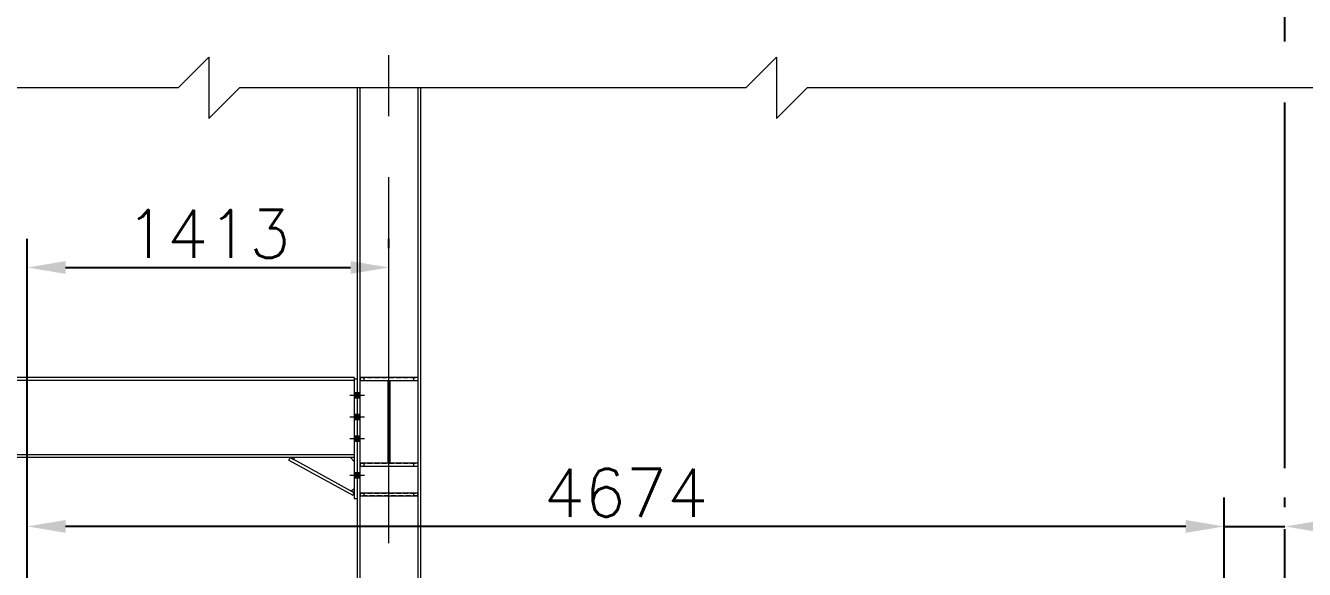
# Model space of a CAD drawing. Header units: metres. Extents: x 0 to 63075, y 0 to 44550.
# Drawn here: x 35806 to 40800, y 35523 to 37647 of the extents above; entities that cross this region are included whole.
import ezdxf

# ---------------------------------------------------------------- set-up
doc = ezdxf.new("R2010")
doc.units = ezdxf.units.M
doc.header["$LTSCALE"] = 75
doc.linetypes.add('CENTER2', pattern=[28.575, 19.05, -3.175, 3.175, -3.175])
doc.linetypes.add('DASHED2', pattern=[0.375, 0.25, -0.125])
for name, color, linetype in [('18_COTAS', 7, 'Continuous'), ('SC1', 7, 'CENTER2'), ('SDM', 7, 'Continuous'), ('SL1', 8, 'Continuous')]:
    doc.layers.add(name, color=color, linetype=linetype)
doc.styles.add('ROMANS', font='ROMANS.SHX')
doc.dimstyles.new('75___1-75', dxfattribs={"dimscale": 75, "dimtxt": 2.5, "dimasz": 2, "dimexe": 1.5, "dimexo": 1, "dimgap": 0.5, "dimtad": 1, "dimdec": 0, "dimzin": 12, "dimtxsty": 'ROMANS', "dimcen": 0, "dimclrd": 256, "dimclre": 256, "dimclrt": 3, "dimazin": 3, "dimtfac": 1, "dimtdec": 0, "dimtmove": 0, "dimatfit": 0, "dimfxl": 1, "dimlwd": -1, "dimlwe": -1, "dimarcsym": 0})

# ---------------------------------------------------------------- blocks, each defined once
blk = doc.blocks.new('A$C9d969d0d')
at = {"layer": 'SL1'}
for points in [[(17946.8, 7494.1), (17946.8, 7515.1), (17959.3, 7515.1), (17959.3, 7494.1)], [(17959.3, 7494.1), (17959.3, 7515.1), (17970, 7515.1), (17970, 7494.1)], [(17946.8, 7409.1), (17946.8, 7430.1), (17959.3, 7430.1), (17959.3, 7409.1)], [(17959.3, 7409.1), (17959.3, 7430.1), (17970, 7430.1), (17970, 7409.1)], [(17946.8, 7324.1), (17946.8, 7345.1), (17959.3, 7345.1), (17959.3, 7324.1)], [(17959.3, 7324.1), (17959.3, 7345.1), (17970, 7345.1), (17970, 7324.1)], [(17946.8, 7202.1), (17959.3, 7202.1), (17959.3, 7181.1), (17946.8, 7181.1)], [(17959.3, 7202.1), (17970, 7202.1), (17970, 7181.1), (17959.3, 7181.1)]]:
    blk.add_hatch(color=256, dxfattribs=at).paths.add_polyline_path(points, flags=17)
at = {"layer": 'SL1', "lineweight": 0}
for p, q in [((17959.3, 1253.6), (17959.3, 8705.8)), ((17970, 1253.6), (17970, 8705.8)), ((18194.6, 8705.8), (18194.6, 1253.6)), ((18205.3, 8705.8), (18205.3, 1253.6)), ((17946.8, 7574.6), (14596.3, 7574.6)), ((17946.8, 7563.4), (14596.3, 7563.4)), ((17946.8, 7574.6), (17946.8, 7563.4)), ((17959.3, 7567.6), (17946.8, 7567.6)), ((17946.8, 7567.6), (17946.8, 7101.6)), ((18194.6, 7574.6), (17970, 7574.6)), ((17970, 7574.6), (17970, 7562.1)), ((18194.6, 7562.1), (17970, 7562.1)), ((18086.3, 7562.1), (18078.3, 7562.1)), ((18078.3, 7562.1), (18078.3, 7240.1)), ((18086.3, 7240.1), (18086.3, 7562.1)), ((18194.6, 7574.6), (18194.6, 7562.1)), ((17987, 7504.6), (17929.8, 7504.6)), ((17987, 7504.6), (17929.8, 7504.6)), ((17959.3, 7515.1), (17946.8, 7515.1)), ((17959.3, 7515.1), (17946.8, 7515.1)), ((17959.3, 7494.1), (17946.8, 7494.1)), ((17959.3, 7494.1), (17946.8, 7494.1)), ((17970, 7515.1), (17959.3, 7515.1)), ((17970, 7515.1), (17959.3, 7515.1)), ((17970, 7494.1), (17959.3, 7494.1)), ((17970, 7494.1), (17959.3, 7494.1)), ((17987, 7419.6), (17929.8, 7419.6)), ((17987, 7419.6), (17929.8, 7419.6)), ((17959.3, 7430.1), (17946.8, 7430.1)), ((17959.3, 7430.1), (17946.8, 7430.1)), ((17959.3, 7409.1), (17946.8, 7409.1)), ((17959.3, 7409.1), (17946.8, 7409.1)), ((17970, 7430.1), (17959.3, 7430.1)), ((17970, 7430.1), (17959.3, 7430.1)), ((17970, 7409.1), (17959.3, 7409.1)), ((17970, 7409.1), (17959.3, 7409.1)), ((17959.3, 7345.1), (17946.8, 7345.1)), ((17959.3, 7345.1), (17946.8, 7345.1)), ((17970, 7345.1), (17959.3, 7345.1)), ((17970, 7345.1), (17959.3, 7345.1)), ((17987, 7334.6), (17929.8, 7334.6)), ((17987, 7334.6), (17929.8, 7334.6)), ((17959.3, 7324.1), (17946.8, 7324.1)), ((17959.3, 7324.1), (17946.8, 7324.1)), ((17970, 7324.1), (17959.3, 7324.1)), ((17970, 7324.1), (17959.3, 7324.1)), ((17946.8, 7272.8), (14596.3, 7272.8)), ((17946.8, 7261.6), (15682.3, 7261.6)), ((17691.2, 7251.9), (17696.6, 7261.7)), ((17691.2, 7251.9), (17941.4, 7114.5)), ((17946.8, 7124.3), (17696.6, 7261.7)), ((17697.5, 7261.6), (17709.9, 7254.7)), ((17711.7, 7261.6), (17709.9, 7254.7)), ((17932.2, 7261.6), (17946.8, 7247)), ((17946.8, 7272.8), (17946.8, 7261.6)), ((17987, 7191.6), (17929.8, 7191.6)), ((17987, 7191.6), (17929.8, 7191.6)), ((17959.3, 7202.1), (17946.8, 7202.1)), ((17959.3, 7202.1), (17946.8, 7202.1)), ((17970, 7202.1), (17959.3, 7202.1)), ((17970, 7202.1), (17959.3, 7202.1)), ((18194.6, 7240.1), (17970, 7240.1)), ((17970, 7240.1), (17970, 7227.6)), ((18194.6, 7227.6), (17970, 7227.6)), ((18086.3, 7240.1), (18078.3, 7240.1)), ((18194.6, 7240.1), (18194.6, 7227.6)), ((17959.3, 7181.1), (17946.8, 7181.1)), ((17959.3, 7181.1), (17946.8, 7181.1)), ((17970, 7181.1), (17959.3, 7181.1)), ((17970, 7181.1), (17959.3, 7181.1)), ((17933.6, 7132), (17946.8, 7139.7)), ((17946.8, 7124.7), (17933.6, 7132)), ((17941.4, 7114.5), (17946.8, 7124.3)), ((17946.8, 7101.6), (17959.3, 7101.6)), ((18194.6, 7122.5), (17970, 7122.5)), ((17970, 7122.5), (17970, 7113)), ((17970, 7113), (18194.6, 7113)), ((18194.6, 7113), (18194.6, 7122.5))]:
    blk.add_line(p, q, dxfattribs=at)
at = {"layer": 'SL1', "linetype": 'DASHED2', "lineweight": 0}
for p, q in [((17946.8, 7563.4), (17946.8, 7272.8)), ((17959.3, 7101.6), (17959.3, 7567.6)), ((17970, 7562.1), (17970, 7574.6)), ((17970, 7574.6), (18194.6, 7574.6)), ((18194.6, 7562.1), (17970, 7562.1)), ((17985, 7562.1), (17985, 7574.6)), ((17985, 7562.1), (17985, 7574.6)), ((18078.3, 7547.1), (18086.3, 7547.1)), ((18079.1, 7240.1), (18079.1, 7562.1)), ((18079.1, 7562.1), (18085.4, 7562.1)), ((18079.1, 7547.1), (18085.4, 7547.1)), ((18085.4, 7562.1), (18085.4, 7240.1)), ((18179.6, 7562.1), (18179.6, 7574.6)), ((18179.6, 7562.1), (18179.6, 7574.6)), ((18194.6, 7574.6), (18194.6, 7562.1)), ((17696.6, 7261.7), (17691.2, 7251.9)), ((17696.6, 7261.7), (17697.3, 7261.7)), ((17697.3, 7261.7), (17696.6, 7261.7)), ((17697.3, 7261.7), (17697.5, 7261.6)), ((17697.3, 7261.7), (17697.5, 7261.6)), ((17711.7, 7261.6), (17711.7, 7261.7)), ((17711.7, 7261.7), (17711.7, 7261.6)), ((17932.2, 7261.6), (17711.7, 7261.7)), ((17946.8, 7247), (17946.8, 7139.7)), ((18078.3, 7255.1), (18086.3, 7255.1)), ((18079.1, 7255.1), (18085.4, 7255.1)), ((17970, 7240.1), (18086.3, 7240.1)), ((17970, 7227.6), (17970, 7240.1)), ((17970, 7240.1), (18194.6, 7240.1)), ((18194.6, 7227.6), (17970, 7227.6)), ((17985, 7227.6), (17985, 7240.1)), ((17985, 7227.6), (17985, 7240.1)), ((18085.4, 7240.1), (18079.1, 7240.1)), ((18179.6, 7227.6), (18179.6, 7240.1)), ((18179.6, 7227.6), (18179.6, 7240.1)), ((18194.6, 7240.1), (18194.6, 7227.6)), ((17946.8, 7124.7), (17946.8, 7124.3)), ((17946.8, 7124.3), (17946.8, 7124.7)), ((17970, 7113), (17970, 7122.5)), ((17970, 7122.5), (18194.6, 7122.5)), ((18194.6, 7113), (17970, 7113)), ((17985, 7113), (17985, 7122.5)), ((17985, 7113), (17985, 7122.5)), ((18179.6, 7113), (18179.6, 7122.5)), ((18179.6, 7113), (18179.6, 7122.5)), ((18194.6, 7122.5), (18194.6, 7113))]:
    blk.add_line(p, q, dxfattribs=at)
blk = doc.blocks.new('*D30')
at = {"layer": 'Defpoints', "color": 0, "transparency": 16777216}
for p in [(40486.8, 35690.5), (40724, 35690.5), (40486.8, 35271)]:
    blk.add_point(p, dxfattribs=at)
at = {"layer": 'SDM', "transparency": 16777216}
for p, q in [((40486.8, 35346), (40486.8, 35803)), ((40724, 35765.5), (40724, 35803)), ((40336.8, 35690.5), (40186.8, 35690.5)), ((40486.8, 35690.5), (40724, 35690.5)), ((40874, 35690.5), (41922, 35690.5))]:
    blk.add_line(p, q, dxfattribs=at)
for points in [[(40336.8, 35715.5), (40336.8, 35665.5), (40486.8, 35690.5)], [(40874, 35715.5), (40874, 35665.5), (40724, 35690.5)]]:
    blk.add_solid(points, dxfattribs=at)
at = {"layer": 'SDM', "color": 3, "transparency": 16777216, "insert": (41643.4, 35821.8), "char_height": 187.5, "attachment_point": 5, "style": 'ROMANS'}
blk.add_mtext('237', dxfattribs=at)
blk = doc.blocks.new('*D31')
at = {"layer": 'Defpoints', "color": 0, "transparency": 16777216}
for p in [(35812.3, 35690.5), (35812.3, 35271), (40486.8, 35271)]:
    blk.add_point(p, dxfattribs=at)
at = {"layer": 'SDM', "transparency": 16777216}
for p, q in [((35812.3, 35346), (35812.3, 35803)), ((40486.8, 35346), (40486.8, 35803)), ((40336.8, 35690.5), (35962.3, 35690.5))]:
    blk.add_line(p, q, dxfattribs=at)
for points in [[(35962.3, 35715.5), (35962.3, 35665.5), (35812.3, 35690.5)], [(40336.8, 35715.5), (40336.8, 35665.5), (40486.8, 35690.5)]]:
    blk.add_solid(points, dxfattribs=at)
at = {"layer": 'SDM', "color": 3, "transparency": 16777216, "insert": (38149.5, 35821.8), "char_height": 187.5, "attachment_point": 5, "style": 'ROMANS'}
blk.add_mtext('4674', dxfattribs=at)
blk = doc.blocks.new('*D29')
at = {"layer": '18_COTAS', "transparency": 16777216}
for p, q in [((35812.3, 35346), (35812.3, 36814.3)), ((37225, 36776.8), (37225, 36814.3)), ((35962.3, 36701.8), (37075, 36701.8))]:
    blk.add_line(p, q, dxfattribs=at)
for points in [[(35962.3, 36726.8), (35962.3, 36676.8), (35812.3, 36701.8)], [(37075, 36726.8), (37075, 36676.8), (37225, 36701.8)]]:
    blk.add_solid(points, dxfattribs=at)
at = {"layer": 'Defpoints', "color": 0, "transparency": 16777216}
for p in [(37225, 36701.8), (37225, 36701.8), (35812.3, 35271)]:
    blk.add_point(p, dxfattribs=at)
at = {"layer": '18_COTAS', "color": 3, "transparency": 16777216, "insert": (36518.7, 36833), "char_height": 187.5, "attachment_point": 5, "style": 'ROMANS'}
blk.add_mtext('1413', dxfattribs=at)

msp = doc.modelspace()

# ---------------------------------------------------------------- linework, layer by layer
at = {"layer": 'SC1'}
msp.add_line((40724, 27345.4), (40724, 40973.1), dxfattribs=at)
at = {"layer": 'SC1', "lineweight": 0}
msp.add_line((37225, 29196.2), (37225, 40342.3), dxfattribs=at)
at = {"layer": 'SDM', "linetype": 'Continuous', "lineweight": 0}
for p, q in [((36401.6, 37403.4), (36521.6, 37523.4)), ((36521.6, 37523.4), (36521.6, 37283.4)), ((38618.7, 37403.4), (38738.7, 37523.4)), ((38738.7, 37523.4), (38738.7, 37283.4)), ((36401.6, 37403.4), (34424.5, 37403.4)), ((36521.6, 37283.4), (36641.6, 37403.4)), ((38618.7, 37403.4), (36641.6, 37403.4)), ((38738.7, 37283.4), (38858.7, 37403.4)), ((40835.8, 37403.4), (38858.7, 37403.4))]:
    msp.add_line(p, q, dxfattribs=at)

# ---------------------------------------------------------------- block references
at = {"layer": 'SDM'}
msp.add_blockref('A$C9d969d0d', (19142.7, 28697.6), dxfattribs=at)

# ---------------------------------------------------------------- dimensions: what is measured, and where the dimension line sits
at = {"layer": '18_COTAS'}
dim = msp.add_linear_dim(base=(37225, 36701.8), p1=(35812.3, 35271), p2=(37225, 36701.8), dimstyle='75___1-75', dxfattribs=at)
dim.commit()
dim.dimension.update_dxf_attribs({"geometry": '*D29', "text_midpoint": (36518.7, 36833)})
at = {"layer": 'SDM'}
dim = msp.add_linear_dim(base=(35812.3024, 35690.5108), p1=(40486.7774, 35271.0305), p2=(35812.3024, 35271.0305), dimstyle='75___1-75', override={"dimtmove": 1}, dxfattribs=at)
dim.commit()
dim.dimension.update_dxf_attribs({"geometry": '*D31', "text_midpoint": (38149.5399, 35821.7608)})
dim = msp.add_linear_dim(base=(40486.8, 35690.5), p1=(40724, 35690.5), p2=(40486.8, 35271), dimstyle='75___1-75', dxfattribs=at)
dim.commit()
dim.dimension.update_dxf_attribs({"geometry": '*D30', "text_midpoint": (41643.4, 35690.5), "dimtype": 160})

doc.saveas('drawing.dxf')
